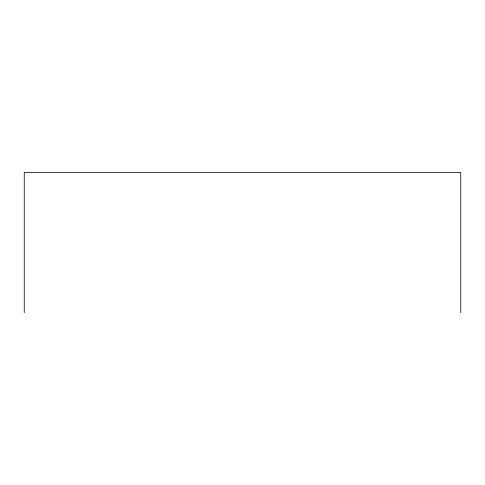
<?xml version="1.0" encoding="UTF-8"?>
<svg xmlns="http://www.w3.org/2000/svg" width="485" height="485" viewBox="0 0 485 485"><rect width="100%" height="100%" fill="white"/><g stroke="black" fill="none" stroke-linecap="round" stroke-linejoin="round"><path stroke-width="0.73" d="M460.75 312.601L460.75 172.399L24.25 172.399L24.25 312.601"/></g></svg>
